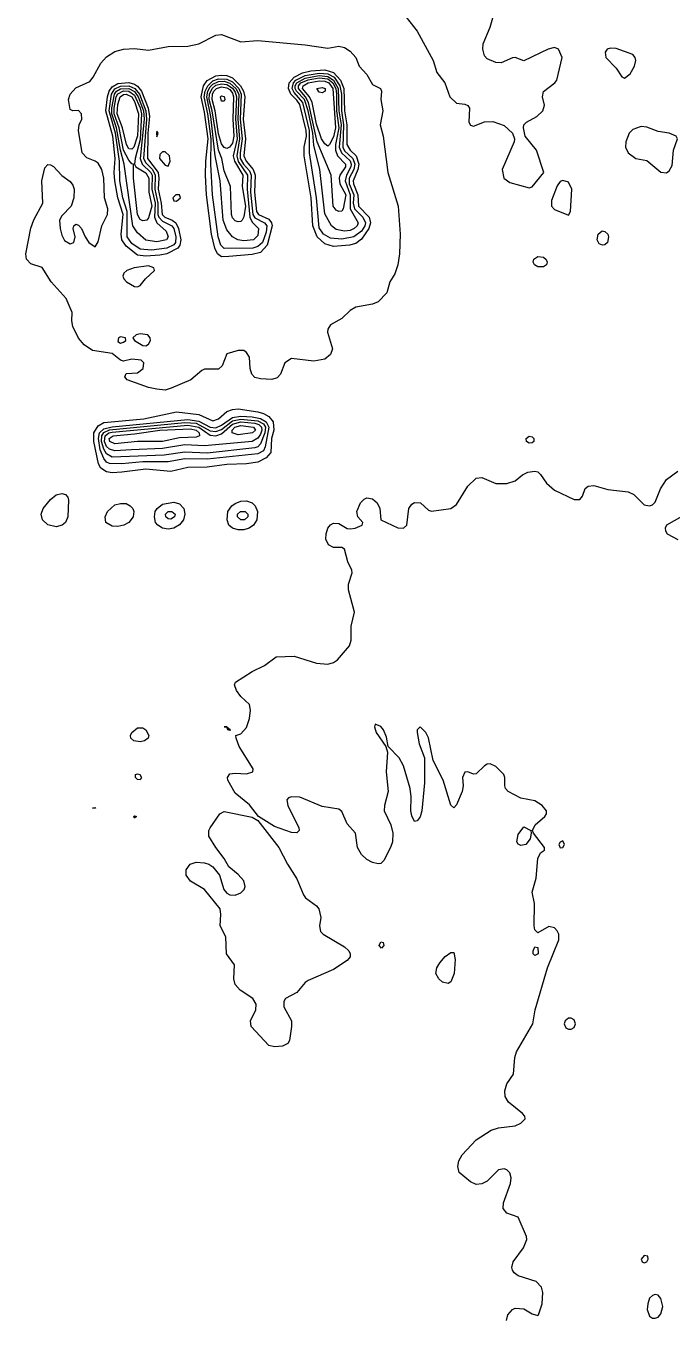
# Model space of a CAD drawing. Header units: inches. Extents: x 3308444 to 3309224, y 1376414 to 1377188.
# Drawn here: x 3308817.1 to 3308905, y 1376858.6 to 1377034.4 of the extents above; entities that cross this region are included whole.
import ezdxf

# ---------------------------------------------------------------- set-up
doc = ezdxf.new("R2010")
doc.units = ezdxf.units.IN
doc.header["$MEASUREMENT"] = 0

msp = doc.modelspace()

# ---------------------------------------------------------------- linework, layer by layer
for points, elevation in [([(3308868.83, 1377035.58), (3308870.35, 1377033.68), (3308872.49, 1377029.7), (3308873.02, 1377028.07), (3308874.09, 1377026.65), (3308874.78, 1377024.75), (3308875.68, 1377023.89), (3308876.82, 1377023.74), (3308877.21, 1377023.57), (3308877.46, 1377023.22), (3308877.35, 1377021.32), (3308877.59, 1377020.88), (3308877.97, 1377020.76), (3308879.49, 1377021.37), (3308880.63, 1377021.42), (3308882.16, 1377020.85), (3308883.31, 1377019.8), (3308883.56, 1377019.04), (3308883.51, 1377018.65), (3308881.9, 1377014.85), (3308882.1, 1377013.7), (3308882.92, 1377013.11), (3308885.58, 1377012.39), (3308885.96, 1377012.52), (3308887.57, 1377014.47), (3308886.56, 1377017.51), (3308885.03, 1377019.42), (3308884.78, 1377020.56), (3308884.85, 1377020.94), (3308885.2, 1377021.32), (3308886.62, 1377022.08), (3308887.4, 1377022.84), (3308887.63, 1377023.6), (3308887.38, 1377024.75), (3308887.49, 1377025.47), (3308889.07, 1377026.65), (3308889.34, 1377027.03), (3308890.07, 1377030.08), (3308889.53, 1377031.22), (3308889.01, 1377031.45), (3308888.15, 1377031.22), (3308884.82, 1377029.63), (3308883.68, 1377030.08), (3308883.3, 1377030.05), (3308881.77, 1377029.38), (3308881.01, 1377029.4), (3308879.87, 1377029.91), (3308879.49, 1377030.35), (3308879.24, 1377031.22), (3308879.31, 1377031.98), (3308880.25, 1377034.22), (3308880.7, 1377035.79)], 4479), ([(3308836.89, 1376985.15), (3308836.08, 1376984.89), (3308834.94, 1376985), (3308833.8, 1376985.24), (3308830.91, 1376986.29), (3308830.57, 1376986.67), (3308830.75, 1376987.12), (3308832.28, 1376987.23), (3308833.08, 1376987.81), (3308833.15, 1376988.57), (3308832.81, 1376988.96), (3308831.51, 1376989.08), (3308830.37, 1376988.8), (3308829.99, 1376988.94), (3308828.85, 1376989.85), (3308826.18, 1376990.24), (3308825.04, 1376991.01), (3308824.28, 1376991.96), (3308823.52, 1376993.52), (3308823.38, 1376994.29), (3308823.42, 1376995.43), (3308822.58, 1376997.33), (3308820.54, 1376999.62), (3308819.33, 1377001.55), (3308817.81, 1377002.04), (3308817.2, 1377002.66), (3308817.11, 1377003.42), (3308817.81, 1377006.88), (3308818.19, 1377008.04), (3308819.4, 1377010.28), (3308819.3, 1377013.32), (3308819.71, 1377015.12), (3308820.09, 1377015.54), (3308820.47, 1377015.52), (3308820.85, 1377015.3), (3308822, 1377014.05), (3308823.14, 1377013.22), (3308823.52, 1377012.72), (3308823.67, 1377012.18), (3308823.65, 1377011.04), (3308823.28, 1377009.9), (3308822, 1377008.56), (3308821.71, 1377007.99), (3308821.76, 1377006.85), (3308822, 1377005.95), (3308822.38, 1377005.2), (3308823.14, 1377004.78), (3308823.66, 1377004.95), (3308823.82, 1377005.71), (3308823.56, 1377006.85), (3308823.65, 1377007.23), (3308823.9, 1377007.42), (3308824.28, 1377007.3), (3308824.66, 1377006.85), (3308825.16, 1377005.71), (3308825.68, 1377004.95), (3308826.56, 1377004.35), (3308826.95, 1377005.04), (3308827.43, 1377007.23), (3308828.22, 1377008.76), (3308828.25, 1377009.52), (3308827.8, 1377011.04), (3308827.71, 1377013.7), (3308827.45, 1377014.85), (3308826.95, 1377015.73), (3308826.56, 1377016.02), (3308825.42, 1377016.46), (3308824.77, 1377017.13), (3308824.27, 1377020.18), (3308824.38, 1377020.94), (3308824.71, 1377021.7), (3308824.7, 1377022.46), (3308824.28, 1377022.9), (3308823.52, 1377022.87), (3308823.14, 1377023.03), (3308822.92, 1377024.37), (3308823.14, 1377025.13), (3308823.9, 1377025.96), (3308825.8, 1377026.86), (3308826.27, 1377027.41), (3308827.29, 1377029.32), (3308828.09, 1377030.19), (3308829.23, 1377030.91), (3308830.37, 1377031.25), (3308831.89, 1377031.32), (3308833.8, 1377031.1), (3308836.46, 1377031.6), (3308839.13, 1377031.62), (3308840.65, 1377031.96), (3308842.94, 1377033.12), (3308843.7, 1377033.22), (3308846.36, 1377032.22), (3308848.65, 1377032.43), (3308855.12, 1377031.82), (3308858.17, 1377031.35), (3308859.69, 1377031.63), (3308860.45, 1377031.46), (3308861.21, 1377030.95), (3308861.97, 1377030.08), (3308862.46, 1377028.94), (3308863.49, 1377027.79), (3308864.26, 1377026.44), (3308865.33, 1377025.89), (3308865.46, 1377025.51), (3308865.41, 1377024.37), (3308865.65, 1377022.84), (3308865.28, 1377020.94), (3308865.7, 1377019.42), (3308866.33, 1377014.47), (3308867.75, 1377009.9), (3308868, 1377006.09), (3308867.94, 1377003.42), (3308867.69, 1377001.9), (3308867.31, 1377000.68), (3308866.62, 1376999.62), (3308866.19, 1376998.09), (3308865.02, 1376996.87), (3308864.26, 1376996.56), (3308861.97, 1376996.17), (3308861.21, 1376995.7), (3308860.07, 1376994.6), (3308858.55, 1376993.77), (3308858.17, 1376993.16), (3308858.14, 1376992.76), (3308858.83, 1376990.48), (3308858.56, 1376989.72), (3308857.79, 1376989.1), (3308856.26, 1376988.81), (3308853.22, 1376989.17), (3308852.32, 1376988.57), (3308851.73, 1376987.05), (3308851.31, 1376986.54), (3308850.55, 1376986.31), (3308849.03, 1376986.39), (3308848.27, 1376986.61), (3308847.85, 1376987.05), (3308847.64, 1376987.81), (3308847.52, 1376989.34), (3308847.13, 1376990.01), (3308846.74, 1376990.26), (3308845.98, 1376990.27), (3308844.46, 1376989.82), (3308843.8, 1376988.19), (3308843.32, 1376987.71), (3308841.41, 1376987.72), (3308841.03, 1376987.56), (3308839.56, 1376986.29), (3308836.89, 1376985.15)], 4480), ([(3308898.53, 1377027.29), (3308899.29, 1377027.9), (3308899.88, 1377028.94), (3308900.09, 1377029.7), (3308899.98, 1377030.08), (3308899.67, 1377030.51), (3308897.39, 1377031.34), (3308896.62, 1377031.36), (3308896.19, 1377031.22), (3308895.89, 1377030.84), (3308895.99, 1377030.08), (3308897.39, 1377028.64), (3308898.15, 1377027.46), (3308898.53, 1377027.29)], 4479), ([(3308861.14, 1377004.57), (3308858.93, 1377004.41), (3308857.79, 1377004.75), (3308856.74, 1377005.71), (3308856.13, 1377007.23), (3308855.92, 1377011.04), (3308854.97, 1377016.75), (3308854.98, 1377017.89), (3308855.28, 1377019.42), (3308855.24, 1377020.18), (3308854.36, 1377023.72), (3308853.98, 1377024.3), (3308853.13, 1377025.13), (3308852.83, 1377025.89), (3308852.94, 1377026.65), (3308853.6, 1377027.42), (3308854.74, 1377028.02), (3308855.88, 1377028.31), (3308857.79, 1377028.43), (3308858.93, 1377028.04), (3308859.91, 1377027.03), (3308860.36, 1377025.89), (3308860.44, 1377022.84), (3308860.76, 1377020.94), (3308860.75, 1377018.27), (3308861.2, 1377017.51), (3308862.02, 1377016.75), (3308862.4, 1377015.61), (3308862.28, 1377014.85), (3308861.64, 1377013.32), (3308861.68, 1377012.94), (3308862.27, 1377011.42), (3308862.34, 1377009.9), (3308863.79, 1377008.37), (3308864, 1377007.61), (3308863.78, 1377006.85), (3308862.74, 1377005.42), (3308861.97, 1377004.82), (3308861.14, 1377004.57)], 4481), ([(3308836.28, 1377003.42), (3308835.32, 1377003.21), (3308833.42, 1377003.1), (3308832.28, 1377003.24), (3308830.75, 1377004.45), (3308830.17, 1377005.33), (3308830.08, 1377006.09), (3308830.36, 1377008.76), (3308829.62, 1377011.04), (3308829.2, 1377013.32), (3308829.12, 1377014.47), (3308829.28, 1377016.37), (3308828.92, 1377019.42), (3308828.01, 1377022.84), (3308828.21, 1377024.75), (3308828.43, 1377025.51), (3308828.85, 1377026.1), (3308829.61, 1377026.57), (3308831.13, 1377026.71), (3308831.89, 1377026.48), (3308832.28, 1377026.2), (3308832.82, 1377025.51), (3308833.73, 1377023.22), (3308833.94, 1377022.08), (3308833.72, 1377019.8), (3308833.67, 1377016.37), (3308835.11, 1377014.47), (3308835.21, 1377013.7), (3308835.09, 1377012.18), (3308835.52, 1377010.28), (3308835.64, 1377008.76), (3308836.01, 1377008.37), (3308836.99, 1377007.99), (3308837.51, 1377007.61), (3308837.88, 1377006.85), (3308838.18, 1377005.33), (3308838.06, 1377004.57), (3308837.77, 1377004.19), (3308836.28, 1377003.42)], 4481), ([(3308844.71, 1377003.04), (3308843.7, 1377003.01), (3308843.16, 1377003.42), (3308842.8, 1377004.19), (3308842.36, 1377006.09), (3308841.68, 1377011.42), (3308841.53, 1377014.09), (3308841.57, 1377015.99), (3308841.89, 1377019.04), (3308841.41, 1377022.69), (3308840.94, 1377024.75), (3308841.25, 1377026.27), (3308841.79, 1377026.97), (3308842.94, 1377027.6), (3308843.7, 1377027.72), (3308844.46, 1377027.67), (3308845.22, 1377027.34), (3308846.31, 1377026.27), (3308846.73, 1377025.51), (3308846.89, 1377024.75), (3308846.68, 1377021.7), (3308846.98, 1377019.04), (3308846.75, 1377016.75), (3308847.06, 1377015.99), (3308848.03, 1377014.85), (3308848.29, 1377014.09), (3308848.19, 1377011.8), (3308848.49, 1377009.14), (3308848.74, 1377008.76), (3308850.17, 1377008.13), (3308850.54, 1377007.61), (3308850.62, 1377007.23), (3308849.91, 1377004.57), (3308849.03, 1377003.6), (3308847.89, 1377003.3), (3308844.71, 1377003.04)], 4481), ([(3308847.96, 1377004.19), (3308844.08, 1377004.11), (3308843.61, 1377004.57), (3308843.26, 1377005.71), (3308842.49, 1377011.42), (3308842.27, 1377015.61), (3308842.32, 1377019.04), (3308841.86, 1377022.46), (3308841.38, 1377024.75), (3308841.49, 1377025.51), (3308841.85, 1377026.27), (3308842.56, 1377026.91), (3308843.32, 1377027.19), (3308844.46, 1377027.16), (3308845.22, 1377026.79), (3308846.08, 1377025.89), (3308846.4, 1377025.13), (3308846.26, 1377021.7), (3308846.53, 1377019.04), (3308846.24, 1377017.13), (3308846.28, 1377016.37), (3308846.69, 1377015.61), (3308847.51, 1377014.67), (3308847.74, 1377014.09), (3308847.66, 1377011.8), (3308848, 1377008.76), (3308848.27, 1377008.3), (3308849.59, 1377007.61), (3308849.87, 1377007.23), (3308849.79, 1377006.33), (3308849.28, 1377004.95), (3308848.65, 1377004.4), (3308847.96, 1377004.19)], 4482), ([(3308848.06, 1377005.33), (3308846.74, 1377005.18), (3308845.96, 1377005.33), (3308845.22, 1377005.71), (3308844.46, 1377006.67), (3308843.93, 1377007.99), (3308843.56, 1377013.32), (3308842.86, 1377016.75), (3308842.25, 1377022.08), (3308841.71, 1377024.75), (3308841.85, 1377025.51), (3308842.18, 1377026.11), (3308842.56, 1377026.49), (3308843.32, 1377026.82), (3308844.08, 1377026.87), (3308844.84, 1377026.63), (3308845.68, 1377025.89), (3308846.06, 1377025.13), (3308845.94, 1377021.7), (3308846.19, 1377019.04), (3308845.79, 1377016.75), (3308845.98, 1377015.94), (3308847.26, 1377014.09), (3308847.19, 1377012.18), (3308847.56, 1377008.37), (3308847.89, 1377007.73), (3308848.76, 1377006.85), (3308848.65, 1377005.89), (3308848.06, 1377005.33)], 4483), ([(3308861.73, 1377005.71), (3308860.07, 1377005.4), (3308858.55, 1377005.52), (3308857.57, 1377006.09), (3308857.02, 1377006.96), (3308856.64, 1377011.04), (3308855.7, 1377017.13), (3308855.71, 1377020.18), (3308854.79, 1377023.99), (3308853.6, 1377025.35), (3308853.34, 1377025.89), (3308853.51, 1377026.65), (3308853.85, 1377027.03), (3308855.12, 1377027.65), (3308857.02, 1377027.99), (3308858.17, 1377027.89), (3308859.03, 1377027.41), (3308859.8, 1377026.27), (3308860.02, 1377025.13), (3308860.02, 1377022.84), (3308860.32, 1377020.94), (3308860.21, 1377017.89), (3308860.45, 1377017.41), (3308861.6, 1377016.37), (3308861.85, 1377015.61), (3308861.7, 1377014.85), (3308861.1, 1377013.7), (3308861.09, 1377012.94), (3308861.7, 1377011.42), (3308861.64, 1377010.28), (3308861.83, 1377009.52), (3308862.96, 1377008.37), (3308863.29, 1377007.61), (3308863.21, 1377007.23), (3308862.74, 1377006.49), (3308861.73, 1377005.71)], 4482), ([(3308861.78, 1377006.85), (3308861.21, 1377006.6), (3308860.45, 1377006.49), (3308859.31, 1377006.72), (3308858.7, 1377007.23), (3308857.79, 1377008.85), (3308857.08, 1377014.85), (3308856.26, 1377018.18), (3308856.14, 1377019.8), (3308855.52, 1377022.84), (3308854.99, 1377024.37), (3308853.93, 1377025.51), (3308853.75, 1377025.89), (3308853.76, 1377026.27), (3308853.98, 1377026.67), (3308855.12, 1377027.29), (3308857.02, 1377027.65), (3308858.17, 1377027.54), (3308858.96, 1377027.03), (3308859.58, 1377025.89), (3308859.7, 1377022.84), (3308859.98, 1377020.94), (3308859.72, 1377017.89), (3308860.02, 1377017.13), (3308861.21, 1377016.04), (3308861.35, 1377015.61), (3308861.32, 1377015.23), (3308860.7, 1377014.09), (3308860.52, 1377013.32), (3308861.24, 1377011.42), (3308861.22, 1377009.52), (3308862.3, 1377007.61), (3308862.16, 1377007.23), (3308861.78, 1377006.85)], 4483), ([(3308860.28, 1377009.52), (3308860.07, 1377009.19), (3308859.69, 1377009.16), (3308859.31, 1377009.35), (3308858.9, 1377009.9), (3308858.62, 1377014.09), (3308856.75, 1377018.65), (3308855.56, 1377023.99), (3308855.15, 1377024.75), (3308854.18, 1377025.89), (3308854.19, 1377026.27), (3308854.51, 1377026.65), (3308855.5, 1377027.06), (3308857.02, 1377027.33), (3308858.17, 1377027.19), (3308858.87, 1377026.65), (3308859.25, 1377025.89), (3308859.38, 1377025.13), (3308859.38, 1377022.84), (3308859.66, 1377020.56), (3308859.24, 1377018.27), (3308859.24, 1377017.51), (3308859.49, 1377016.75), (3308860.59, 1377015.61), (3308860.58, 1377015.23), (3308859.82, 1377014.09), (3308859.72, 1377013.7), (3308859.83, 1377012.94), (3308860.65, 1377011.42), (3308860.28, 1377009.52)], 4484), ([(3308858.43, 1377018.27), (3308858.17, 1377018.05), (3308857.79, 1377018.34), (3308857.32, 1377019.04), (3308856.64, 1377021.05), (3308856.04, 1377023.99), (3308855.68, 1377024.75), (3308854.75, 1377025.89), (3308854.83, 1377026.27), (3308855.51, 1377026.65), (3308857.02, 1377026.94), (3308857.79, 1377026.9), (3308858.33, 1377026.65), (3308858.85, 1377025.89), (3308859.23, 1377020.56), (3308858.93, 1377019.32), (3308858.43, 1377018.27)], 4485), ([(3308836.28, 1377004.19), (3308834.18, 1377003.9), (3308832.66, 1377004.05), (3308831.51, 1377004.79), (3308830.87, 1377005.71), (3308830.89, 1377009.14), (3308830.28, 1377011.04), (3308829.9, 1377013.32), (3308829.86, 1377015.99), (3308829.29, 1377019.8), (3308828.43, 1377022.84), (3308828.77, 1377025.13), (3308829.23, 1377025.82), (3308829.99, 1377026.21), (3308831.13, 1377026.25), (3308831.95, 1377025.89), (3308832.56, 1377025.13), (3308833.44, 1377022.84), (3308833.53, 1377021.7), (3308833.12, 1377016.37), (3308833.42, 1377015.76), (3308834.35, 1377014.85), (3308834.72, 1377014.09), (3308834.64, 1377012.18), (3308835.08, 1377010.28), (3308835.07, 1377008.76), (3308835.19, 1377008.37), (3308835.7, 1377007.84), (3308836.97, 1377007.23), (3308837.23, 1377006.84), (3308837.49, 1377005.71), (3308837.47, 1377004.95), (3308837.23, 1377004.63), (3308836.28, 1377004.19)], 4482), ([(3308836.22, 1377005.33), (3308834.94, 1377005.03), (3308833.42, 1377005.26), (3308832.28, 1377006.25), (3308831.67, 1377007.23), (3308830.48, 1377015.61), (3308829.98, 1377017.51), (3308829.46, 1377020.56), (3308828.79, 1377022.46), (3308828.79, 1377023.22), (3308829.16, 1377025.13), (3308829.44, 1377025.51), (3308829.99, 1377025.84), (3308831.13, 1377025.89), (3308831.89, 1377025.49), (3308832.39, 1377024.75), (3308833.12, 1377022.84), (3308833.21, 1377021.7), (3308832.64, 1377016.37), (3308832.92, 1377015.61), (3308834.11, 1377014.47), (3308834.29, 1377014.09), (3308834.25, 1377012.18), (3308834.7, 1377010.28), (3308834.62, 1377008.37), (3308834.94, 1377007.61), (3308836.2, 1377006.47), (3308836.45, 1377005.71), (3308836.22, 1377005.33)], 4483), ([(3308833.55, 1377007.99), (3308833.04, 1377007.89), (3308832.66, 1377008.09), (3308832.28, 1377008.76), (3308831.75, 1377013.7), (3308831.75, 1377015.61), (3308831.51, 1377015.65), (3308831.13, 1377016.14), (3308830.41, 1377017.51), (3308829.81, 1377020.56), (3308829.13, 1377022.46), (3308829.12, 1377023.22), (3308829.4, 1377024.75), (3308829.61, 1377025.15), (3308830.37, 1377025.57), (3308831.13, 1377025.53), (3308831.89, 1377024.97), (3308832.66, 1377023.27), (3308832.86, 1377022.46), (3308832.66, 1377018.96), (3308831.97, 1377016.37), (3308831.91, 1377015.61), (3308832.09, 1377015.23), (3308833.42, 1377014.42), (3308833.84, 1377013.7), (3308833.84, 1377011.8), (3308834.25, 1377009.9), (3308833.8, 1377008.29), (3308833.55, 1377007.99)], 4484), ([(3308831.78, 1377017.89), (3308831.51, 1377017.62), (3308831.13, 1377017.69), (3308830.81, 1377018.27), (3308830.26, 1377020.56), (3308829.55, 1377022.46), (3308829.61, 1377023.7), (3308829.95, 1377024.75), (3308830.37, 1377025.05), (3308830.75, 1377025.11), (3308831.52, 1377024.75), (3308831.89, 1377024.12), (3308832.44, 1377022.46), (3308832.28, 1377019.46), (3308831.78, 1377017.89)], 4485), ([(3308846.51, 1377007.99), (3308846.36, 1377007.82), (3308845.98, 1377007.76), (3308845.6, 1377007.89), (3308845.22, 1377008.28), (3308845.07, 1377008.76), (3308844.95, 1377012.56), (3308844.08, 1377014.68), (3308843.77, 1377016.37), (3308843.3, 1377017.51), (3308842.44, 1377022.84), (3308842.06, 1377024.37), (3308842.08, 1377025.13), (3308842.44, 1377025.89), (3308842.94, 1377026.32), (3308843.7, 1377026.53), (3308844.46, 1377026.43), (3308845.22, 1377025.93), (3308845.6, 1377025.41), (3308845.78, 1377024.75), (3308845.63, 1377021.7), (3308845.84, 1377019.04), (3308845.3, 1377016.75), (3308845.47, 1377015.99), (3308846.61, 1377014.09), (3308846.51, 1377012.56), (3308846.97, 1377009.9), (3308846.74, 1377008.42), (3308846.51, 1377007.99)], 4484), ([(3308844.81, 1377017.89), (3308844.46, 1377017.74), (3308844.08, 1377017.88), (3308843.7, 1377018.36), (3308843.32, 1377019.7), (3308842.85, 1377022.84), (3308842.46, 1377024.37), (3308842.5, 1377025.13), (3308842.69, 1377025.51), (3308843.06, 1377025.89), (3308843.7, 1377026.1), (3308844.46, 1377025.99), (3308844.84, 1377025.73), (3308845.22, 1377025.26), (3308845.37, 1377024.75), (3308845.24, 1377021.7), (3308845.41, 1377019.42), (3308845.22, 1377018.45), (3308844.81, 1377017.89)], 4485), ([(3308844.16, 1377024.37), (3308844.08, 1377024.15), (3308843.7, 1377024.16), (3308843.6, 1377024.75), (3308843.7, 1377024.87), (3308844.08, 1377024.82), (3308844.16, 1377024.37)], 4486), ([(3308857.82, 1377025.51), (3308857.41, 1377025.3), (3308857.02, 1377025.4), (3308856.68, 1377025.89), (3308857.41, 1377026.03), (3308857.8, 1377025.89), (3308857.82, 1377025.51)], 4486), ([(3308823.14, 1377021.7), (3308823.14, 1377021.7), (3308823.14, 1377021.7), (3308823.14, 1377021.7)], 4480), ([(3308834.94, 1377019.32), (3308835.11, 1377019.8), (3308834.94, 1377020.1), (3308834.88, 1377019.8), (3308834.94, 1377019.32)], 4480), ([(3308904.24, 1377014.43), (3308904.62, 1377014.7), (3308905, 1377015.41), (3308905.18, 1377017.51), (3308905.73, 1377019.04), (3308905.56, 1377019.42), (3308904.62, 1377019.8), (3308903.1, 1377020.03), (3308901.57, 1377020.64), (3308900.81, 1377020.7), (3308899.67, 1377020.33), (3308899.17, 1377019.8), (3308898.7, 1377018.65), (3308898.66, 1377017.89), (3308899.01, 1377017.13), (3308900.05, 1377016.37), (3308901.57, 1377016.11), (3308903.48, 1377014.53), (3308904.24, 1377014.43)], 4479), ([(3308836.46, 1377015.31), (3308836.73, 1377015.99), (3308836.65, 1377016.75), (3308836.08, 1377017.29), (3308835.7, 1377017.27), (3308835.32, 1377016.91), (3308835.28, 1377016.37), (3308836.08, 1377015.44), (3308836.46, 1377015.31)], 4480), ([(3308890.91, 1377008.65), (3308891.19, 1377009.14), (3308891.37, 1377012.18), (3308890.91, 1377013.17), (3308890.15, 1377013.37), (3308889.77, 1377013.22), (3308889.39, 1377012.66), (3308888.6, 1377010.66), (3308888.6, 1377009.9), (3308889.01, 1377009.42), (3308890.91, 1377008.65)], 4479), ([(3308837.61, 1377010.57), (3308838.13, 1377011.04), (3308837.99, 1377011.43), (3308837.52, 1377011.42), (3308837.12, 1377011.04), (3308837.23, 1377010.63), (3308837.61, 1377010.57)], 4480), ([(3308895.55, 1377004.57), (3308895.1, 1377004.76), (3308894.82, 1377005.33), (3308894.95, 1377006.09), (3308895.48, 1377006.52), (3308895.86, 1377006.46), (3308896.24, 1377006.09), (3308896.37, 1377005.71), (3308896.22, 1377004.95), (3308895.86, 1377004.62), (3308895.55, 1377004.57)], 4480), ([(3308887.9, 1377001.9), (3308887.49, 1377001.65), (3308886.72, 1377001.65), (3308886.28, 1377001.9), (3308886.12, 1377002.28), (3308886.22, 1377002.66), (3308886.72, 1377003.04), (3308887.49, 1377002.95), (3308887.87, 1377002.65), (3308888.01, 1377002.28), (3308887.9, 1377001.9)], 4480), ([(3308832.66, 1376999.08), (3308833.37, 1377000), (3308834.63, 1377001.14), (3308834.52, 1377001.52), (3308833.8, 1377001.76), (3308831.86, 1377001.52), (3308830.86, 1377001.14), (3308830.45, 1377000.76), (3308830.29, 1377000.38), (3308830.43, 1377000), (3308830.81, 1376999.62), (3308831.89, 1376998.96), (3308832.28, 1376998.9), (3308832.66, 1376999.08)], 4480), ([(3308830.37, 1376991.4), (3308830.71, 1376991.62), (3308830.68, 1376992), (3308829.99, 1376992.1), (3308829.72, 1376992), (3308829.61, 1376991.5), (3308829.99, 1376991.28), (3308830.37, 1376991.4)], 4480), ([(3308833.8, 1376991.13), (3308834.06, 1376991.62), (3308834.04, 1376992), (3308833.71, 1376992.38), (3308832.66, 1376992.53), (3308832.11, 1376992.38), (3308831.65, 1376992), (3308831.87, 1376991.62), (3308833.04, 1376990.94), (3308833.42, 1376990.9), (3308833.8, 1376991.13)], 4480), ([(3308830.15, 1376973.73), (3308828.85, 1376973.63), (3308828.09, 1376973.75), (3308827.33, 1376974.25), (3308826.98, 1376974.87), (3308826.37, 1376977.91), (3308826.37, 1376979.06), (3308826.95, 1376980.03), (3308827.71, 1376980.46), (3308833.17, 1376980.96), (3308837.61, 1376981.91), (3308840.65, 1376981.54), (3308842.56, 1376980.7), (3308843.29, 1376980.96), (3308844.46, 1376981.95), (3308845.22, 1376982.26), (3308845.98, 1376982.33), (3308848.65, 1376981.92), (3308849.41, 1376981.68), (3308850.17, 1376981.27), (3308850.74, 1376980.58), (3308850.86, 1376979.44), (3308850.54, 1376978.29), (3308850.41, 1376976.39), (3308849.79, 1376975.65), (3308848.65, 1376975.1), (3308847.13, 1376974.83), (3308844.46, 1376974.77), (3308841.79, 1376974.39), (3308839.13, 1376974.34), (3308836.84, 1376973.81), (3308833.42, 1376974.14), (3308830.15, 1376973.73)], 4480), ([(3308830.18, 1376974.87), (3308828.47, 1376974.9), (3308828.09, 1376975.1), (3308827.71, 1376975.57), (3308827.23, 1376976.77), (3308826.97, 1376978.29), (3308827.13, 1376979.06), (3308827.71, 1376979.62), (3308828.85, 1376979.89), (3308839.13, 1376980.87), (3308840.65, 1376980.67), (3308842.18, 1376979.84), (3308842.94, 1376979.74), (3308843.7, 1376980.1), (3308845.22, 1376981.15), (3308846.36, 1376981.32), (3308847.89, 1376981.25), (3308849.03, 1376981), (3308849.79, 1376980.55), (3308850.16, 1376979.82), (3308849.67, 1376977.15), (3308849.41, 1376976.64), (3308848.65, 1376976.2), (3308841.79, 1376975.47), (3308838.75, 1376975.52), (3308836.46, 1376975.11), (3308833.04, 1376975.13), (3308830.18, 1376974.87)], 4481), ([(3308835.91, 1376976.01), (3308828.85, 1376975.77), (3308828.09, 1376976.21), (3308827.71, 1376976.84), (3308827.39, 1376977.91), (3308827.44, 1376978.68), (3308827.71, 1376979.1), (3308828.47, 1376979.46), (3308838.75, 1376980.47), (3308840.27, 1376980.37), (3308842.18, 1376979.34), (3308842.94, 1376979.23), (3308843.7, 1376979.54), (3308845.22, 1376980.69), (3308846.36, 1376980.92), (3308848.65, 1376980.69), (3308849.41, 1376980.29), (3308849.69, 1376979.82), (3308849.61, 1376979.06), (3308849.03, 1376977.57), (3308848.65, 1376977.17), (3308848.27, 1376977.03), (3308841.79, 1376976.31), (3308838.75, 1376976.44), (3308835.91, 1376976.01)], 4482), ([(3308831.46, 1376976.77), (3308829.23, 1376976.61), (3308828.47, 1376976.83), (3308828.09, 1376977.23), (3308827.82, 1376977.91), (3308827.91, 1376978.68), (3308828.41, 1376979.06), (3308828.85, 1376979.15), (3308839.13, 1376980.12), (3308840.65, 1376979.83), (3308842.18, 1376978.76), (3308842.94, 1376978.65), (3308843.7, 1376978.91), (3308845.22, 1376980.25), (3308846.36, 1376980.56), (3308848.27, 1376980.38), (3308848.79, 1376980.2), (3308849.17, 1376979.82), (3308849.22, 1376979.44), (3308849.03, 1376978.88), (3308848.65, 1376978.33), (3308847.89, 1376977.9), (3308841.41, 1376977.29), (3308838.75, 1376977.43), (3308835.7, 1376976.93), (3308831.46, 1376976.77)], 4483), ([(3308835.7, 1376977.91), (3308832.28, 1376977.88), (3308829.23, 1376977.58), (3308828.52, 1376977.91), (3308828.44, 1376978.29), (3308829, 1376978.68), (3308831.89, 1376978.93), (3308835.33, 1376979.44), (3308839.51, 1376979.62), (3308840.27, 1376979.45), (3308840.69, 1376979.06), (3308840.73, 1376978.68), (3308840.27, 1376978.47), (3308837.99, 1376978.4), (3308835.7, 1376977.91)], 4484), ([(3308847.94, 1376979.06), (3308845.98, 1376978.81), (3308845.15, 1376979.06), (3308845.18, 1376979.44), (3308845.52, 1376979.82), (3308846.36, 1376980.06), (3308848.09, 1376979.82), (3308848.34, 1376979.44), (3308847.94, 1376979.06)], 4484), ([(3308886.21, 1376977.91), (3308885.96, 1376977.69), (3308885.58, 1376977.68), (3308885.18, 1376977.91), (3308885.14, 1376978.29), (3308885.58, 1376978.61), (3308885.96, 1376978.54), (3308886.2, 1376978.29), (3308886.21, 1376977.91)], 4480), ([(3308882.49, 1376858.36), (3308882.67, 1376859.12), (3308883.3, 1376859.88), (3308883.68, 1376860.05), (3308884.82, 1376859.97), (3308885.96, 1376859.27), (3308886.72, 1376859.04), (3308886.85, 1376859.12), (3308887.35, 1376860.64), (3308887.42, 1376862.16), (3308887.23, 1376862.92), (3308886.5, 1376863.69), (3308884.06, 1376864.45), (3308883.53, 1376864.83), (3308883.29, 1376865.21), (3308883.2, 1376865.59), (3308883.38, 1376866.35), (3308884.78, 1376868.26), (3308885.23, 1376869.4), (3308885.22, 1376869.78), (3308884.06, 1376872.44), (3308882.54, 1376872.94), (3308882.04, 1376873.59), (3308882.09, 1376874.35), (3308883.02, 1376877.01), (3308883.11, 1376877.77), (3308882.92, 1376878.46), (3308882.54, 1376878.85), (3308882.16, 1376878.99), (3308881.39, 1376878.87), (3308879.87, 1376877.33), (3308879.11, 1376876.93), (3308878.35, 1376876.87), (3308877.59, 1376877.22), (3308876.06, 1376878.5), (3308875.85, 1376879.3), (3308876, 1376880.06), (3308876.44, 1376880.89), (3308878.35, 1376882.95), (3308880.41, 1376884.25), (3308881.39, 1376884.57), (3308883.68, 1376884.84), (3308884.44, 1376885.2), (3308885.02, 1376885.77), (3308884.99, 1376886.15), (3308884.67, 1376886.53), (3308882.77, 1376888.05), (3308882.32, 1376888.82), (3308882.26, 1376889.58), (3308882.54, 1376890.54), (3308883.42, 1376891.86), (3308883.61, 1376894.15), (3308883.83, 1376894.91), (3308886.05, 1376898.72), (3308886.36, 1376900.62), (3308888.06, 1376906.33), (3308889.62, 1376910.14), (3308889.6, 1376910.9), (3308889.39, 1376911.37), (3308889.01, 1376911.74), (3308888.25, 1376911.93), (3308886.72, 1376911.06), (3308886.34, 1376911.5), (3308886.25, 1376912.04), (3308886.28, 1376915.09), (3308885.96, 1376916.61), (3308886.5, 1376918.52), (3308886.75, 1376921.18), (3308887.1, 1376921.94), (3308887.64, 1376922.32), (3308887.65, 1376922.7), (3308886.13, 1376924.61), (3308886.03, 1376924.99), (3308886.39, 1376925.75), (3308887.7, 1376926.89), (3308887.93, 1376927.27), (3308887.93, 1376927.65), (3308887.31, 1376928.41), (3308886.34, 1376929.02), (3308884.44, 1376929.4), (3308882.71, 1376930.32), (3308882.35, 1376930.7), (3308882.24, 1376931.08), (3308882.27, 1376932.22), (3308882.12, 1376932.6), (3308881.01, 1376933.68), (3308880.25, 1376934.08), (3308879.87, 1376934.03), (3308879.49, 1376933.77), (3308878.35, 1376932.7), (3308877.97, 1376932.66), (3308877.21, 1376932.96), (3308876.82, 1376932.91), (3308876.51, 1376932.22), (3308876.57, 1376931.08), (3308876.45, 1376930.32), (3308875.68, 1376928.49), (3308875.3, 1376928.08), (3308874.92, 1376928.44), (3308873.85, 1376931.84), (3308872.52, 1376934.51), (3308871.87, 1376937.58), (3308871.49, 1376938.34), (3308870.73, 1376939.08), (3308870.35, 1376938.7), (3308870.34, 1376938.31), (3308870.62, 1376936.79), (3308871.34, 1376934.89), (3308871.32, 1376931.46), (3308870.98, 1376927.65), (3308870.73, 1376926.86), (3308870.35, 1376926.29), (3308869.97, 1376926.23), (3308869.59, 1376926.97), (3308869.48, 1376927.65), (3308869.52, 1376929.56), (3308869.39, 1376930.7), (3308868.45, 1376933.8), (3308867.87, 1376934.89), (3308866.38, 1376936.41), (3308866.16, 1376937.68), (3308865.77, 1376938.7), (3308865.4, 1376939.14), (3308864.64, 1376939.46), (3308864.53, 1376939.08), (3308864.75, 1376938.31), (3308866.06, 1376936.41), (3308866.31, 1376935.65), (3308866.1, 1376932.98), (3308866.38, 1376930.32), (3308865.89, 1376928.41), (3308865.85, 1376927.65), (3308866.74, 1376925.75), (3308867.01, 1376924.61), (3308866.96, 1376923.47), (3308866.7, 1376922.7), (3308865.78, 1376920.92), (3308865.4, 1376920.52), (3308865.02, 1376920.45), (3308864.26, 1376920.65), (3308863.5, 1376921.05), (3308862.74, 1376921.72), (3308862.23, 1376922.7), (3308861.95, 1376924.61), (3308860.83, 1376925.91), (3308860.07, 1376927.57), (3308859.69, 1376927.89), (3308857.41, 1376928.28), (3308854.36, 1376929.51), (3308853.22, 1376929.57), (3308852.84, 1376929.45), (3308852.61, 1376929.18), (3308852.74, 1376928.41), (3308854.25, 1376925.37), (3308854.27, 1376924.99), (3308853.98, 1376924.68), (3308853.22, 1376924.74), (3308850.93, 1376925.56), (3308848.74, 1376926.89), (3308847.51, 1376928.48), (3308845.6, 1376930.05), (3308844.57, 1376931.84), (3308844.52, 1376932.22), (3308844.84, 1376932.7), (3308845.6, 1376932.81), (3308847.13, 1376932.71), (3308847.97, 1376932.98), (3308848.04, 1376933.36), (3308846.14, 1376936.41), (3308845.7, 1376937.55), (3308845.68, 1376937.93), (3308846.36, 1376938.14), (3308847.13, 1376939.01), (3308847.51, 1376940.22), (3308847.66, 1376941.36), (3308847.51, 1376942.12), (3308846.36, 1376943.23), (3308845.78, 1376944.03), (3308845.5, 1376944.79), (3308845.64, 1376945.17), (3308847.89, 1376946.61), (3308849.55, 1376947.45), (3308851.17, 1376948.6), (3308853.6, 1376948.72), (3308856.64, 1376947.73), (3308858.17, 1376947.61), (3308858.93, 1376947.85), (3308859.49, 1376948.21), (3308861.14, 1376950.12), (3308861.36, 1376950.88), (3308861.35, 1376952.78), (3308861.79, 1376954.69), (3308860.97, 1376957.73), (3308861.01, 1376958.49), (3308861.5, 1376960.02), (3308861.44, 1376960.4), (3308860.89, 1376961.54), (3308860.45, 1376963.25), (3308860.07, 1376963.48), (3308858.93, 1376963.48), (3308858.26, 1376963.83), (3308857.92, 1376964.59), (3308857.96, 1376965.35), (3308858.2, 1376966.11), (3308858.55, 1376966.55), (3308858.93, 1376966.77), (3308859.69, 1376966.74), (3308860.83, 1376966.07), (3308861.21, 1376966.01), (3308861.88, 1376966.11), (3308862.83, 1376966.49), (3308862.96, 1376966.87), (3308862.28, 1376967.63), (3308862.11, 1376968.39), (3308862.61, 1376969.54), (3308863.12, 1376970.06), (3308863.5, 1376970.22), (3308864.26, 1376970.09), (3308864.88, 1376969.54), (3308865.27, 1376968.78), (3308865.4, 1376967.25), (3308867.69, 1376966.13), (3308868.45, 1376966.09), (3308868.94, 1376966.49), (3308869.21, 1376968.78), (3308869.59, 1376969.36), (3308869.97, 1376969.6), (3308870.77, 1376969.54), (3308871.87, 1376968.56), (3308872.26, 1376968.43), (3308874.92, 1376968.78), (3308875.68, 1376969.34), (3308877.23, 1376971.82), (3308878.35, 1376972.88), (3308879.11, 1376972.98), (3308881.01, 1376972.17), (3308882.54, 1376972.18), (3308883.68, 1376972.52), (3308884.67, 1376973.34), (3308885.37, 1376973.73), (3308886.34, 1376973.87), (3308886.72, 1376973.76), (3308887.1, 1376973.42), (3308887.94, 1376972.2), (3308889.01, 1376971.25), (3308891.67, 1376970.02), (3308892.44, 1376970.01), (3308892.82, 1376970.44), (3308893.2, 1376971.49), (3308893.58, 1376971.8), (3308894.34, 1376971.91), (3308896.24, 1376971.37), (3308899.04, 1376971.06), (3308899.78, 1376970.68), (3308901.19, 1376969.26), (3308901.95, 1376969.14), (3308902.34, 1376969.26), (3308902.72, 1376969.62), (3308903.44, 1376971.44), (3308904.24, 1376972.72), (3308905.76, 1376973.84)], 4480), ([(3308822.04, 1376966.49), (3308821.23, 1376966.27), (3308820.09, 1376966.55), (3308819.38, 1376967.25), (3308819.21, 1376968.01), (3308819.48, 1376968.78), (3308820.47, 1376969.99), (3308821.23, 1376970.63), (3308822, 1376970.82), (3308822.51, 1376970.68), (3308822.82, 1376970.3), (3308822.89, 1376969.92), (3308822.84, 1376967.63), (3308822.5, 1376966.87), (3308822.04, 1376966.49)], 4480), ([(3308830.43, 1376966.49), (3308829.61, 1376966.31), (3308828.85, 1376966.37), (3308827.97, 1376966.87), (3308827.91, 1376967.63), (3308828.21, 1376968.39), (3308829.23, 1376969.28), (3308829.99, 1376969.48), (3308830.75, 1376969.45), (3308831.32, 1376969.16), (3308831.64, 1376968.78), (3308831.78, 1376968.39), (3308831.71, 1376967.63), (3308831.13, 1376966.88), (3308830.43, 1376966.49)], 4480), ([(3308837.22, 1376966.11), (3308836.46, 1376965.96), (3308835.7, 1376966.1), (3308835.05, 1376966.49), (3308834.76, 1376966.87), (3308834.59, 1376967.63), (3308834.71, 1376968.39), (3308834.96, 1376968.78), (3308835.7, 1376969.37), (3308837.23, 1376969.64), (3308837.99, 1376969.42), (3308838.6, 1376968.78), (3308838.74, 1376968.01), (3308838.55, 1376967.25), (3308837.99, 1376966.55), (3308837.22, 1376966.11)], 4480), ([(3308847.5, 1376966.11), (3308846.74, 1376965.88), (3308845.98, 1376965.88), (3308845.22, 1376966.11), (3308844.74, 1376966.49), (3308844.47, 1376967.25), (3308844.58, 1376968.39), (3308845.14, 1376969.16), (3308845.6, 1376969.48), (3308846.36, 1376969.76), (3308847.13, 1376969.81), (3308847.89, 1376969.55), (3308848.32, 1376969.16), (3308848.61, 1376968.39), (3308848.53, 1376967.25), (3308848.06, 1376966.49), (3308847.5, 1376966.11)], 4480), ([(3308837.35, 1376967.63), (3308836.84, 1376967.32), (3308836.46, 1376967.38), (3308836.15, 1376967.63), (3308836.11, 1376968.01), (3308836.46, 1376968.35), (3308836.98, 1376968.39), (3308837.41, 1376968.01), (3308837.35, 1376967.63)], 4481), ([(3308846.86, 1376967.25), (3308846.36, 1376967.22), (3308845.9, 1376967.63), (3308845.9, 1376968.01), (3308846.29, 1376968.39), (3308846.96, 1376968.39), (3308847.32, 1376968.01), (3308847.29, 1376967.63), (3308846.86, 1376967.25)], 4481), ([(3308907.67, 1376968.48), (3308904.24, 1376966.49), (3308904.06, 1376966.11), (3308904.1, 1376965.73), (3308904.34, 1376965.35), (3308905.76, 1376964.55)], 4480), ([(3308833.24, 1376937.17), (3308832.66, 1376937.03), (3308831.81, 1376937.17), (3308831.4, 1376937.55), (3308831.35, 1376937.93), (3308831.51, 1376938.31), (3308832.28, 1376938.95), (3308833.04, 1376938.94), (3308833.42, 1376938.67), (3308833.86, 1376937.93), (3308833.76, 1376937.55), (3308833.24, 1376937.17)], 4480), ([(3308844.95, 1376938.7), (3308844.84, 1376938.59), (3308844.59, 1376938.7), (3308844.46, 1376939.08), (3308844.08, 1376939.08), (3308844.46, 1376939.08), (3308844.95, 1376938.7)], 4480), ([(3308832.85, 1376932.22), (3308832.66, 1376931.88), (3308832.28, 1376931.92), (3308832.01, 1376932.22), (3308832.02, 1376932.6), (3308832.28, 1376932.71), (3308832.6, 1376932.6), (3308832.85, 1376932.22)], 4480), ([(3308826.59, 1376928.03), (3308826.56, 1376928.02), (3308826.18, 1376928.03), (3308826.56, 1376928.11), (3308826.59, 1376928.03)], 4480), ([(3308832.17, 1376926.89), (3308831.89, 1376926.65), (3308831.78, 1376926.89), (3308831.89, 1376926.97), (3308832.17, 1376926.89)], 4480), ([(3308852.01, 1376895.67), (3308850.93, 1376895.57), (3308850.17, 1376895.76), (3308847.75, 1376898.34), (3308847.68, 1376899.1), (3308848.37, 1376900.62), (3308848.43, 1376901.38), (3308847.99, 1376902.14), (3308846.24, 1376903.28), (3308845.56, 1376904.05), (3308845.4, 1376904.81), (3308845.51, 1376906.71), (3308844.38, 1376908.23), (3308844.31, 1376910.52), (3308843.52, 1376912.04), (3308843.65, 1376913.57), (3308843.53, 1376914.33), (3308841.41, 1376916.99), (3308839.51, 1376918.11), (3308838.92, 1376918.9), (3308838.9, 1376919.66), (3308839.45, 1376920.42), (3308840.27, 1376920.68), (3308841.41, 1376920.61), (3308842.02, 1376920.42), (3308842.54, 1376920.04), (3308843.44, 1376918.9), (3308844.02, 1376916.99), (3308844.46, 1376916.46), (3308844.84, 1376916.26), (3308845.6, 1376916.21), (3308846.36, 1376916.53), (3308846.8, 1376916.99), (3308846.93, 1376917.37), (3308846.74, 1376918.16), (3308845.98, 1376919.02), (3308844.73, 1376920.04), (3308844.1, 1376921.18), (3308842.94, 1376922.67), (3308841.98, 1376924.23), (3308841.98, 1376924.99), (3308842.2, 1376925.37), (3308843.5, 1376927.27), (3308844.08, 1376927.59), (3308847.89, 1376926.8), (3308848.65, 1376926.35), (3308851.51, 1376922.7), (3308852.71, 1376920.42), (3308853.98, 1376918.44), (3308854.86, 1376916.23), (3308855.16, 1376915.85), (3308856.64, 1376914.76), (3308856.96, 1376914.33), (3308857.24, 1376913.18), (3308857.06, 1376912.04), (3308857.19, 1376911.28), (3308857.54, 1376910.9), (3308860.45, 1376909.17), (3308861.05, 1376908.62), (3308861.24, 1376908.23), (3308861.21, 1376907.8), (3308860.83, 1376907.32), (3308858.93, 1376906.09), (3308855.5, 1376904.59), (3308855.12, 1376904.33), (3308853.98, 1376902.98), (3308852.41, 1376902.14), (3308852.22, 1376901.76), (3308852.21, 1376901), (3308853.22, 1376899.1), (3308853.26, 1376898.34), (3308852.98, 1376896.43), (3308852.72, 1376896.05), (3308852.01, 1376895.67)], 4480), ([(3308885.12, 1376923.08), (3308884.44, 1376922.95), (3308884.06, 1376923.12), (3308883.88, 1376923.47), (3308884.06, 1376924.43), (3308884.82, 1376925.5), (3308885.77, 1376924.99), (3308885.84, 1376924.61), (3308885.71, 1376923.85), (3308885.12, 1376923.08)], 4480), ([(3308889.77, 1376922.64), (3308890.15, 1376922.7), (3308890.36, 1376923.08), (3308890.15, 1376923.57), (3308889.77, 1376923.39), (3308889.62, 1376923.08), (3308889.77, 1376922.64)], 4480), ([(3308865.5, 1376909), (3308865.18, 1376909.38), (3308865.4, 1376909.85), (3308865.71, 1376909.76), (3308865.78, 1376909.38), (3308865.5, 1376909)], 4480), ([(3308886.8, 1376908.23), (3308886.34, 1376908.01), (3308886.11, 1376908.23), (3308886.1, 1376908.62), (3308886.34, 1376909.19), (3308886.72, 1376909.08), (3308886.8, 1376908.23)], 4480), ([(3308874.93, 1376904.43), (3308874.54, 1376904.19), (3308873.78, 1376904.37), (3308873.26, 1376904.81), (3308872.89, 1376905.57), (3308872.99, 1376906.33), (3308873.4, 1376907.02), (3308874.16, 1376907.85), (3308874.92, 1376908.42), (3308875.3, 1376908.4), (3308875.51, 1376907.47), (3308875.35, 1376905.57), (3308874.93, 1376904.43)], 4480), ([(3308891.67, 1376898.22), (3308891.85, 1376898.72), (3308891.67, 1376899.23), (3308891.29, 1376899.49), (3308890.91, 1376899.48), (3308890.46, 1376899.1), (3308890.32, 1376898.72), (3308890.53, 1376898.17), (3308890.91, 1376897.98), (3308891.29, 1376897.99), (3308891.67, 1376898.22)], 4480), ([(3308901.57, 1376866.34), (3308901.75, 1376866.73), (3308901.68, 1376867.11), (3308901.19, 1376867.21), (3308900.8, 1376866.73), (3308900.92, 1376866.35), (3308901.19, 1376866.2), (3308901.57, 1376866.34)], 4480), ([(3308902.72, 1376858.67), (3308903.1, 1376858.83), (3308903.48, 1376859.27), (3308903.72, 1376860.26), (3308903.48, 1376861.34), (3308903.1, 1376861.8), (3308902.72, 1376861.9), (3308902.34, 1376861.77), (3308901.95, 1376861.39), (3308901.68, 1376860.64), (3308901.63, 1376859.88), (3308901.95, 1376858.96), (3308902.34, 1376858.7), (3308902.72, 1376858.67)], 4480)]:
    msp.add_lwpolyline(points, dxfattribs=dict(elevation=elevation))

doc.saveas('drawing.dxf')
